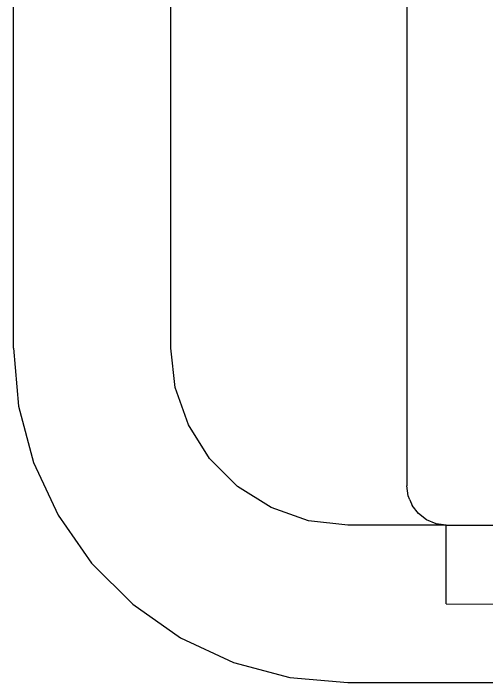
# Model space of a CAD drawing. Header units: millimetres. Extents: x -2916 to 2490, y 92 to 4100.
# Drawn here: x 1152.55 to 1176.6, y 1703.85 to 1737.85 of the extents above; entities that cross this region are included whole.
import ezdxf

# ---------------------------------------------------------------- set-up
doc = ezdxf.new("R2010")
doc.units = ezdxf.units.MM

msp = doc.modelspace()

# ---------------------------------------------------------------- linework, layer by layer
for p, q in [((1152.555, 1720.851), (1152.555, 1756.852)), ((1160.555, 1720.851), (1160.555, 1741.874)), ((1172.555, 1741.874), (1172.555, 1713.851)), ((1152.555, 1720.851), (1152.813, 1717.899)), ((1160.78, 1718.849), (1160.555, 1720.851)), ((1161.446, 1716.946), (1160.78, 1718.849)), ((1152.813, 1717.899), (1153.58, 1715.037)), ((1162.518, 1715.24), (1161.446, 1716.946)), ((1153.58, 1715.037), (1154.832, 1712.351)), ((1163.943, 1713.815), (1162.518, 1715.24)), ((1165.65, 1712.743), (1163.943, 1713.815)), ((1172.623, 1713.334), (1172.555, 1713.851)), ((1172.707, 1713.144), (1172.623, 1713.334)), ((1172.707, 1713.144), (1172.823, 1712.851)), ((1167.552, 1712.077), (1165.65, 1712.743)), ((1173.14, 1712.437), (1172.823, 1712.851)), ((1154.832, 1712.351), (1156.532, 1709.924)), ((1173.555, 1712.119), (1173.14, 1712.437)), ((1169.555, 1711.851), (1167.552, 1712.077)), ((1174.037, 1711.92), (1173.555, 1712.119)), ((1174.555, 1711.851), (1174.037, 1711.92)), ((1174.555, 1711.851), (1169.555, 1711.851)), ((1174.555, 1707.851), (1174.555, 1711.851)), ((1174.555, 1711.851), (1180.064, 1711.851)), ((1156.532, 1709.924), (1158.627, 1707.829)), ((1158.627, 1707.829), (1161.055, 1706.129)), ((1174.555, 1707.851), (1177.963, 1707.842)), ((1161.055, 1706.129), (1163.74, 1704.877)), ((1163.74, 1704.877), (1166.603, 1704.11)), ((1166.603, 1704.11), (1169.555, 1703.851)), ((1169.555, 1703.851), (1276.113, 1703.851))]:
    msp.add_line(p, q)

doc.saveas('drawing.dxf')
